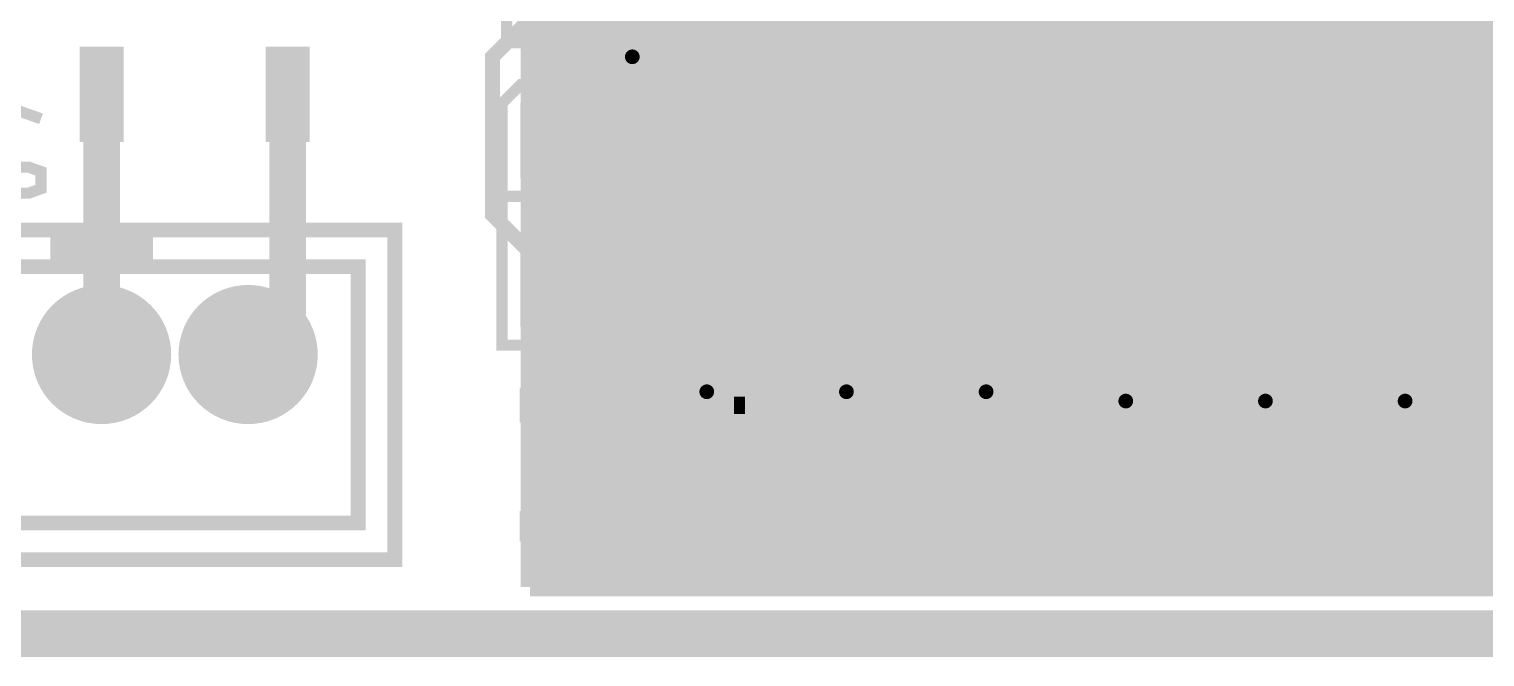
# Model space of a CAD drawing. Extents: x 0 to 95, y -50 to 50.
# Drawn here: x 19.97 to 39.82, y -0.32 to 8.25 of the extents above; entities that cross this region are included whole.
import ezdxf

# ---------------------------------------------------------------- set-up
doc = ezdxf.new("R2010")
doc.units = 0
doc.header["$MEASUREMENT"] = 0
doc.layers.get('0').update_dxf_attribs({"linetype": 'CONTINUOUS'})
for name, color, linetype in [('23-326-0_BOT', 7, 'CONTINUOUS'), ('23-326-0_DRD', 2, 'CONTINUOUS'), ('23-326-0_GND', 1, 'CONTINUOUS'), ('23-326-0_IN1', 3, 'CONTINUOUS'), ('23-326-0_SMB', 5, 'CONTINUOUS'), ('23-326-0_SMT', 10, 'CONTINUOUS'), ('23-326-0_SPT', 14, 'CONTINUOUS'), ('23-326-0_SST', 9, 'CONTINUOUS'), ('23-326-0_TOP', 12, 'CONTINUOUS'), ('THRUHOLE_TAP', 8, 'CONTINUOUS')]:
    doc.layers.add(name, color=color, linetype=linetype)

# ---------------------------------------------------------------- blocks, each defined once
blk = doc.blocks.new('ROUND_10')
at = {"const_width": 0.7493}
blk.add_lwpolyline([(-0.37465, 0, 1), (0.37465, 0, 1)], format="xyb", close=True, dxfattribs=at)
blk = doc.blocks.new('ROUND_37')
at = {"const_width": 0.35052}
blk.add_lwpolyline([(-0.17526, 0, 1), (0.17526, 0, 1)], format="xyb", close=True, dxfattribs=at)
blk = doc.blocks.new('ROUND_53')
at = {"const_width": 0.94996}
blk.add_lwpolyline([(-0.47498, 0, 1), (0.47498, 0, 1)], format="xyb", close=True, dxfattribs=at)
blk = doc.blocks.new('ROUND_58')
at = {"const_width": 0.50038}
blk.add_lwpolyline([(-0.25019, 0, 1), (0.25019, 0, 1)], format="xyb", close=True, dxfattribs=at)
blk = doc.blocks.new('ROUND_59')
at = {"const_width": 0.0635}
blk.add_lwpolyline([(-0.03175, 0, 1), (0.03175, 0, 1)], format="xyb", close=True, dxfattribs=at)
blk = doc.blocks.new('ROUND_40')
at = {"const_width": 0.35052}
blk.add_lwpolyline([(-0.17526, 0, 1), (0.17526, 0, 1)], format="xyb", close=True, dxfattribs=at)
blk = doc.blocks.new('RECTANGLE_5')
blk.add_solid([(0.63627, 0.51308), (0.63627, -0.51308), (-0.63627, 0.51308), (-0.63627, -0.51308)])
blk = doc.blocks.new('RECTANGLE_32')
blk.add_solid([(0.29972, 0.65024), (0.29972, -0.65024), (-0.29972, 0.65024), (-0.29972, -0.65024)])
blk = doc.blocks.new('ROUND_64')
at = {"const_width": 0.10033}
blk.add_lwpolyline([(-0.050164, 0, 1), (0.050164, 0, 1)], format="xyb", close=True, dxfattribs=at)
blk = doc.blocks.new('ROUND_66')
at = {"const_width": 0.40005}
blk.add_lwpolyline([(-0.200024, 0, 1), (0.200024, 0, 1)], format="xyb", close=True, dxfattribs=at)

msp = doc.modelspace()

# ---------------------------------------------------------------- linework, layer by layer
at = {"layer": '23-326-0_BOT', "const_width": 0.254}
for points in [[(29.8958, 38.7096), (29.8958, 0.635)], [(30.1244, 38.481), (30.1244, 0.635)], [(30.353, 38.25494), (30.353, 0.635)], [(30.5816, 34.35858), (30.5816, 3.72364)], [(30.8102, 34.15284), (30.8102, 3.90906)], [(31.0388, 34.0741), (31.0388, 3.97764)], [(29.6672, 22.23008), (29.6672, 3.80492)], [(34.4678, 17.4752), (34.4678, 3.67792)], [(34.6964, 17.4752), (34.6964, 3.81508)], [(34.925, 17.4752), (34.925, 3.85572)], [(35.1536, 17.4752), (35.1536, 3.81508)], [(35.3822, 17.4752), (35.3822, 3.67792)], [(35.6108, 17.4752), (35.6108, 0.635)], [(35.8394, 17.4752), (35.8394, 0.635)], [(36.068, 17.42186), (36.068, 0.635)], [(31.2674, 17.17294), (31.2674, 3.96494)], [(32.4104, 17.2212), (32.4104, 3.60172)], [(32.639, 17.2212), (32.639, 3.86588)], [(32.8676, 17.28724), (32.8676, 3.96494)], [(34.2392, 17.17802), (34.2392, 0.635)], [(36.2966, 17.19326), (36.2966, 3.59664)], [(31.496, 17.02308), (31.496, 3.86588)], [(31.7246, 16.97228), (31.7246, 3.60172)], [(31.9532, 17.00276), (31.9532, 0.635)], [(32.1818, 17.12722), (32.1818, 0.635)], [(33.0962, 17.13738), (33.0962, 3.97764)], [(36.5252, 16.96466), (36.5252, 3.78206)], [(33.3248, 16.93164), (33.3248, 3.90906)], [(33.5534, 16.8529), (33.5534, 3.72364)], [(33.782, 16.85798), (33.782, 0.635)], [(34.0106, 16.94688), (34.0106, 0.635)], [(36.7538, 16.73606), (36.7538, 3.85064)], [(36.9824, 16.52524), (36.9824, 3.83794)], [(37.211, 16.4592), (37.211, 3.73888)], [(37.4396, 16.4592), (37.4396, 3.47472)], [(37.6682, 16.4592), (37.6682, 0.635)], [(37.8968, 16.35506), (37.8968, 0.635)], [(29.4386, 16.02994), (29.4386, 3.94208)], [(38.1254, 16.12646), (38.1254, 3.47472)], [(28.9814, 15.82928), (28.9814, 3.94208)], [(29.21, 15.88008), (29.21, 3.98272)], [(38.354, 15.89786), (38.354, 3.73888)], [(38.5826, 15.66926), (38.5826, 3.83794)], [(38.8112, 15.44066), (38.8112, 3.85064)], [(26.924, 15.3162), (26.924, 0.635)], [(27.1526, 15.3162), (27.1526, 0.635)], [(27.3812, 15.3162), (27.3812, 0.635)], [(27.6098, 15.27302), (27.6098, 0.635)], [(28.7528, 15.23238), (28.7528, 3.80492)], [(39.0398, 15.21206), (39.0398, 3.78206)], [(27.8384, 15.04188), (27.8384, 0.635)], [(28.5242, 15.02664), (28.5242, 0.635)], [(39.2684, 14.98346), (39.2684, 3.59664)], [(28.067, 14.95298), (28.067, 0.635)], [(28.2956, 14.9479), (28.2956, 0.635)], [(39.497, 14.75486), (39.497, 0.635)], [(39.7256, 14.5288), (39.7256, 0.635)], [(26.797, 10.033), (26.797, 0.635)], [(51.2318, 8.1788), (26.797, 8.1788)], [(51.0032, 7.9502), (26.797, 7.9502)], [(50.7746, 7.7216), (26.797, 7.7216)], [(50.546, 7.493), (26.797, 7.493)], [(50.3174, 7.2644), (26.797, 7.2644)], [(50.0888, 7.0358), (26.797, 7.0358)], [(49.8602, 6.8072), (26.797, 6.8072)], [(49.784, 6.5786), (26.797, 6.5786)], [(49.784, 6.35), (26.797, 6.35)], [(49.784, 6.1214), (26.797, 6.1214)], [(49.784, 5.8928), (26.797, 5.8928)], [(49.784, 5.6642), (26.797, 5.6642)], [(49.784, 5.4356), (26.797, 5.4356)], [(49.784, 5.207), (26.797, 5.207)], [(49.784, 4.9784), (26.797, 4.9784)], [(49.784, 4.7498), (26.797, 4.7498)], [(49.784, 4.5212), (26.797, 4.5212)], [(49.784, 4.2926), (26.797, 4.2926)], [(49.784, 4.064), (26.797, 4.064)], [(28.78836, 3.8354), (26.797, 3.8354)], [(30.69336, 3.8354), (29.63164, 3.8354)], [(32.59836, 3.8354), (31.53664, 3.8354)], [(34.76244, 3.8354), (33.44164, 3.8354)], [(36.66744, 3.8354), (35.08502, 3.8354)], [(38.57244, 3.8354), (36.99002, 3.8354)], [(40.47744, 3.8354), (38.89502, 3.8354)], [(28.60294, 3.6068), (26.797, 3.6068)], [(30.50794, 3.6068), (29.81706, 3.6068)], [(32.41294, 3.6068), (31.72206, 3.6068)], [(34.39922, 3.6068), (33.62706, 3.6068)], [(36.30422, 3.6068), (35.45078, 3.6068)], [(38.20922, 3.6068), (37.35578, 3.6068)], [(40.11422, 3.6068), (39.26078, 3.6068)], [(28.53436, 3.3782), (26.797, 3.3782)], [(30.43936, 3.3782), (29.88564, 3.3782)], [(32.34436, 3.3782), (31.79064, 3.3782)], [(34.27476, 3.3782), (33.69564, 3.3782)], [(36.17976, 3.3782), (35.5727, 3.3782)], [(38.08476, 3.3782), (37.4777, 3.3782)], [(39.98976, 3.3782), (39.3827, 3.3782)], [(28.54706, 3.1496), (26.797, 3.1496)], [(30.45206, 3.1496), (29.87294, 3.1496)], [(32.35706, 3.1496), (31.77794, 3.1496)], [(34.24428, 3.1496), (33.68294, 3.1496)], [(36.14928, 3.1496), (35.60318, 3.1496)], [(38.05428, 3.1496), (37.50818, 3.1496)], [(39.95928, 3.1496), (39.41318, 3.1496)], [(28.64612, 2.921), (26.797, 2.921)], [(30.55112, 2.921), (29.77388, 2.921)], [(30.5816, 2.88036), (30.5816, 0.635)], [(32.45612, 2.921), (31.67888, 2.921)], [(31.7246, 2.99974), (31.7246, 0.635)], [(32.4104, 2.99974), (32.4104, 0.635)], [(33.5534, 2.88036), (33.5534, 0.635)], [(34.29508, 2.921), (33.58388, 2.921)], [(36.20008, 2.921), (35.55492, 2.921)], [(37.4396, 2.87274), (37.4396, 0.635)], [(38.10508, 2.921), (37.45992, 2.921)], [(38.1254, 2.87274), (38.1254, 0.635)], [(40.01008, 2.921), (39.36492, 2.921)], [(28.90774, 2.6924), (26.797, 2.6924)], [(28.7528, 2.79908), (28.7528, 0.635)], [(28.9814, 2.66192), (28.9814, 0.635)], [(29.4386, 2.66192), (29.4386, 0.635)], [(30.81274, 2.6924), (29.50972, 2.6924)], [(29.6672, 2.79908), (29.6672, 0.635)], [(30.8102, 2.69494), (30.8102, 0.635)], [(32.71774, 2.6924), (31.41472, 2.6924)], [(31.496, 2.73812), (31.496, 0.635)], [(32.639, 2.73812), (32.639, 0.635)], [(34.44494, 2.6924), (33.31972, 2.6924)], [(33.3248, 2.69494), (33.3248, 0.635)], [(34.4678, 2.67208), (34.4678, 0.635)], [(35.3822, 2.67208), (35.3822, 0.635)], [(36.34994, 2.6924), (35.40252, 2.6924)], [(36.2966, 2.75336), (36.2966, 0.635)], [(38.25494, 2.6924), (37.30752, 2.6924)], [(40.15994, 2.6924), (39.21252, 2.6924)], [(39.2684, 2.75336), (39.2684, 0.635)], [(49.784, 2.4638), (26.797, 2.4638)], [(29.21, 2.62128), (29.21, 0.635)], [(31.0388, 2.62636), (31.0388, 0.635)], [(31.2674, 2.63906), (31.2674, 0.635)], [(32.8676, 2.63906), (32.8676, 0.635)], [(33.0962, 2.62636), (33.0962, 0.635)], [(34.6964, 2.53492), (34.6964, 0.635)], [(34.925, 2.49428), (34.925, 0.635)], [(35.1536, 2.53492), (35.1536, 0.635)], [(36.5252, 2.56794), (36.5252, 0.635)], [(36.7538, 2.49936), (36.7538, 0.635)], [(36.9824, 2.51206), (36.9824, 0.635)], [(37.211, 2.61112), (37.211, 0.635)], [(38.354, 2.61112), (38.354, 0.635)], [(38.5826, 2.51206), (38.5826, 0.635)], [(38.8112, 2.49936), (38.8112, 0.635)], [(39.0398, 2.56794), (39.0398, 0.635)], [(49.784, 2.2352), (26.797, 2.2352)], [(49.784, 2.0066), (26.797, 2.0066)], [(49.784, 1.778), (26.797, 1.778)], [(49.784, 1.5494), (26.797, 1.5494)], [(49.784, 1.3208), (26.797, 1.3208)], [(49.784, 1.0922), (26.797, 1.0922)], [(49.784, 0.8636), (26.797, 0.8636)], [(49.784, 0.635), (26.797, 0.635)]]:
    msp.add_lwpolyline(points, dxfattribs=at)
for points in [[(29.21, 3.98272, 0.4142136), (28.52928, 3.302)], [(29.89072, 3.302, 0.4142136), (29.21, 3.98272)], [(31.115, 3.98272, 0.4142136), (30.43428, 3.302)], [(31.115, 3.98272, 0.4142136), (30.43428, 3.302)], [(31.79572, 3.302, 0.4142136), (31.115, 3.98272)], [(31.79572, 3.302, 0.4142136), (31.115, 3.98272)], [(33.02, 3.98272, 0.4142136), (32.33928, 3.302)], [(33.70072, 3.302, 0.4142136), (33.02, 3.98272)], [(34.925, 3.85572, 0.4142136), (34.24428, 3.175)], [(34.925, 3.85572, 0.4142136), (34.24428, 3.175)], [(35.60572, 3.175, 0.4142136), (34.925, 3.85572)], [(35.60572, 3.175, 0.4142136), (34.925, 3.85572)], [(36.83, 3.85572, 0.4142136), (36.14928, 3.175)], [(36.83, 3.85572, 0.4142136), (36.14928, 3.175)], [(37.51072, 3.175, 0.4142136), (36.83, 3.85572)], [(37.51072, 3.175, 0.4142136), (36.83, 3.85572)], [(38.735, 3.85572, 0.4142136), (38.05428, 3.175)], [(39.41572, 3.175, 0.4142136), (38.735, 3.85572)], [(28.52928, 3.302, 0.4142136), (29.21, 2.62128)], [(29.21, 2.62128, 0.4142136), (29.89072, 3.302)], [(30.43428, 3.302, 0.4142136), (31.115, 2.62128)], [(30.43428, 3.302, 0.4142136), (31.115, 2.62128)], [(31.115, 2.62128, 0.4142136), (31.79572, 3.302)], [(31.115, 2.62128, 0.4142136), (31.79572, 3.302)], [(32.33928, 3.302, 0.4142136), (33.02, 2.62128)], [(33.02, 2.62128, 0.4142136), (33.70072, 3.302)], [(34.24428, 3.175, 0.4142136), (34.925, 2.49428)], [(34.24428, 3.175, 0.4142136), (34.925, 2.49428)], [(34.925, 2.49428, 0.4142136), (35.60572, 3.175)], [(34.925, 2.49428, 0.4142136), (35.60572, 3.175)], [(36.14928, 3.175, 0.4142136), (36.83, 2.49428)], [(36.14928, 3.175, 0.4142136), (36.83, 2.49428)], [(36.83, 2.49428, 0.4142136), (37.51072, 3.175)], [(36.83, 2.49428, 0.4142136), (37.51072, 3.175)], [(38.05428, 3.175, 0.4142136), (38.735, 2.49428)], [(38.735, 2.49428, 0.4142136), (39.41572, 3.175)]]:
    msp.add_lwpolyline(points, format="xyb", dxfattribs=at)
at = {"layer": '23-326-0_DRD'}
for points, const_width in [([(0, 0), (59.9948, 0), (59.9948, 49.99482), (0, 49.99482), (0, 0)], 0.635), ([(27.559, 8.509), (27.559, 7.239)], 0.254), ([(28.829, 8.509), (27.559, 7.239)], 0.254), ([(28.829, 7.239), (27.559, 8.509)], 0.254), ([(28.829, 7.239), (28.829, 8.509)], 0.254), ([(27.559, 7.239), (28.829, 7.239)], 0.254), ([(20.955, 4.445), (20.955, 3.175)], 0.254), ([(22.95398, 4.445), (22.95398, 3.175)], 0.254), ([(28.575, 3.937), (28.575, 2.667)], 0.254), ([(29.845, 3.937), (28.575, 3.937)], 0.254), ([(29.845, 3.937), (28.575, 2.667)], 0.254), ([(29.845, 2.667), (28.575, 3.937)], 0.254), ([(29.845, 2.667), (29.845, 3.937)], 0.254), ([(30.48, 3.937), (30.48, 2.667)], 0.254), ([(31.75, 3.937), (30.48, 3.937)], 0.254), ([(31.75, 3.937), (30.48, 2.667)], 0.254), ([(31.75, 2.667), (30.48, 3.937)], 0.254), ([(30.48, 3.937), (30.48, 2.667)], 0.254), ([(31.75, 3.937), (30.48, 3.937)], 0.254), ([(31.75, 3.937), (30.48, 2.667)], 0.254), ([(31.75, 2.667), (30.48, 3.937)], 0.254), ([(31.75, 2.667), (31.75, 3.937)], 0.254), ([(31.75, 2.667), (31.75, 3.937)], 0.254), ([(32.385, 3.937), (32.385, 2.667)], 0.254), ([(33.655, 3.937), (32.385, 3.937)], 0.254), ([(33.655, 3.937), (32.385, 2.667)], 0.254), ([(33.655, 2.667), (32.385, 3.937)], 0.254), ([(32.385, 3.937), (32.385, 2.667)], 0.254), ([(33.655, 3.937), (32.385, 3.937)], 0.254), ([(33.655, 3.937), (32.385, 2.667)], 0.254), ([(33.655, 2.667), (32.385, 3.937)], 0.254), ([(33.655, 2.667), (33.655, 3.937)], 0.254), ([(33.655, 2.667), (33.655, 3.937)], 0.254), ([(21.59, 3.81), (20.32, 3.81)], 0.254), ([(23.58898, 3.81), (22.31898, 3.81)], 0.254), ([(34.29, 3.81), (34.29, 2.54)], 0.254), ([(35.56, 3.81), (34.29, 3.81)], 0.254), ([(35.56, 3.81), (34.29, 2.54)], 0.254), ([(35.56, 2.54), (34.29, 3.81)], 0.254), ([(34.29, 3.81), (34.29, 2.54)], 0.254), ([(35.56, 3.81), (34.29, 3.81)], 0.254), ([(35.56, 3.81), (34.29, 2.54)], 0.254), ([(35.56, 2.54), (34.29, 3.81)], 0.254), ([(35.56, 2.54), (35.56, 3.81)], 0.254), ([(35.56, 2.54), (35.56, 3.81)], 0.254), ([(36.195, 3.81), (36.195, 2.54)], 0.254), ([(37.465, 3.81), (36.195, 3.81)], 0.254), ([(37.465, 3.81), (36.195, 2.54)], 0.254), ([(37.465, 2.54), (36.195, 3.81)], 0.254), ([(36.195, 3.81), (36.195, 2.54)], 0.254), ([(37.465, 3.81), (36.195, 3.81)], 0.254), ([(37.465, 3.81), (36.195, 2.54)], 0.254), ([(37.465, 2.54), (36.195, 3.81)], 0.254), ([(37.465, 2.54), (37.465, 3.81)], 0.254), ([(37.465, 2.54), (37.465, 3.81)], 0.254), ([(38.1, 3.81), (38.1, 2.54)], 0.254), ([(39.37, 3.81), (38.1, 3.81)], 0.254), ([(39.37, 3.81), (38.1, 2.54)], 0.254), ([(39.37, 2.54), (38.1, 3.81)], 0.254), ([(38.1, 3.81), (38.1, 2.54)], 0.254), ([(39.37, 3.81), (38.1, 3.81)], 0.254), ([(39.37, 3.81), (38.1, 2.54)], 0.254), ([(39.37, 2.54), (38.1, 3.81)], 0.254), ([(39.37, 2.54), (39.37, 3.81)], 0.254), ([(39.37, 2.54), (39.37, 3.81)], 0.254), ([(28.575, 2.667), (29.845, 2.667)], 0.254), ([(30.48, 2.667), (31.75, 2.667)], 0.254), ([(30.48, 2.667), (31.75, 2.667)], 0.254), ([(32.385, 2.667), (33.655, 2.667)], 0.254), ([(32.385, 2.667), (33.655, 2.667)], 0.254), ([(34.29, 2.54), (35.56, 2.54)], 0.254), ([(34.29, 2.54), (35.56, 2.54)], 0.254), ([(36.195, 2.54), (37.465, 2.54)], 0.254), ([(36.195, 2.54), (37.465, 2.54)], 0.254), ([(38.1, 2.54), (39.37, 2.54)], 0.254), ([(38.1, 2.54), (39.37, 2.54)], 0.254)]:
    msp.add_lwpolyline(points, dxfattribs=dict(at, const_width=const_width))
at = {"layer": '23-326-0_GND', "const_width": 0.635}
msp.add_lwpolyline([(0, 0), (59.9948, 0), (59.9948, 49.99482), (0, 49.99482), (0, 0)], dxfattribs=at)
at = {"layer": '23-326-0_IN1', "const_width": 0.254}
for points in [[(29.9212, 49.149), (29.9212, 2.54)], [(30.1498, 49.149), (30.1498, 2.54)], [(30.3784, 49.149), (30.3784, 2.54)], [(26.9494, 37.846), (26.9494, 2.54)], [(27.178, 37.64534), (27.178, 2.54)], [(27.4066, 37.5158), (27.4066, 2.54)], [(29.6926, 36.34994), (29.6926, 2.54)], [(32.4358, 35.433), (32.4358, 2.54)], [(32.6644, 35.433), (32.6644, 2.54)], [(32.893, 35.433), (32.893, 2.54)], [(35.6362, 35.433), (35.6362, 2.54)], [(35.8648, 35.433), (35.8648, 2.54)], [(36.0934, 35.433), (36.0934, 2.54)], [(36.322, 35.433), (36.322, 2.54)], [(36.5506, 35.433), (36.5506, 2.54)], [(36.7792, 35.433), (36.7792, 2.54)], [(38.8366, 35.433), (38.8366, 2.54)], [(39.0652, 35.433), (39.0652, 2.54)], [(39.2938, 35.433), (39.2938, 2.54)], [(39.5224, 35.433), (39.5224, 2.54)], [(39.751, 35.433), (39.751, 2.54)], [(30.607, 34.32556), (30.607, 2.54)], [(34.4932, 31.73222), (34.4932, 2.54)], [(35.4076, 31.77794), (35.4076, 2.54)], [(34.7218, 31.60776), (34.7218, 2.54)], [(34.9504, 31.57728), (34.9504, 2.54)], [(35.179, 31.62808), (35.179, 2.54)], [(30.8356, 29.30144), (30.8356, 2.54)], [(31.0642, 28.93822), (31.0642, 2.54)], [(38.608, 28.75788), (38.608, 2.54)], [(38.1508, 28.53182), (38.1508, 2.54)], [(38.3794, 28.59024), (38.3794, 2.54)], [(31.2928, 17.15008), (31.2928, 2.54)], [(32.2072, 17.15008), (32.2072, 2.54)], [(34.2646, 17.22374), (34.2646, 2.54)], [(37.0078, 17.15008), (37.0078, 2.54)], [(37.9222, 17.15008), (37.9222, 2.54)], [(31.5214, 17.01292), (31.5214, 2.54)], [(31.75, 16.97228), (31.75, 2.54)], [(31.9786, 17.01292), (31.9786, 2.54)], [(33.1216, 17.10436), (33.1216, 2.54)], [(34.036, 16.96212), (34.036, 2.54)], [(37.2364, 17.01292), (37.2364, 2.54)], [(37.465, 16.97228), (37.465, 2.54)], [(37.6936, 17.01292), (37.6936, 2.54)], [(33.3502, 16.91894), (33.3502, 2.54)], [(33.5788, 16.85036), (33.5788, 2.54)], [(33.8074, 16.86306), (33.8074, 2.54)], [(29.464, 16.05788), (29.464, 2.54)], [(29.0068, 15.83182), (29.0068, 2.54)], [(29.2354, 15.89024), (29.2354, 2.54)], [(27.6352, 15.23238), (27.6352, 8.26008)], [(28.7782, 15.27302), (28.7782, 8.22198)], [(44.704, 12.7), (44.704, 2.54), (26.797, 2.54)], [(26.797, 8.763), (26.797, 2.54)], [(27.63012, 8.255), (26.797, 8.255)], [(44.704, 8.255), (28.75788, 8.255)], [(27.53106, 8.0264), (26.797, 8.0264)], [(44.704, 8.0264), (28.85694, 8.0264)], [(27.51836, 7.7978), (26.797, 7.7978)], [(44.704, 7.7978), (28.86964, 7.7978)], [(27.58694, 7.5692), (26.797, 7.5692)], [(27.6352, 7.48538), (27.6352, 2.54)], [(28.7782, 7.52602), (28.7782, 2.54)], [(44.704, 7.5692), (28.80106, 7.5692)], [(27.77236, 7.3406), (26.797, 7.3406)], [(27.8638, 7.27964), (27.8638, 2.54)], [(28.5496, 7.29488), (28.5496, 2.54)], [(44.704, 7.3406), (28.61564, 7.3406)], [(44.704, 7.112), (26.797, 7.112)], [(28.0924, 7.2009), (28.0924, 2.54)], [(28.321, 7.20598), (28.321, 2.54)], [(44.704, 6.8834), (26.797, 6.8834)], [(44.704, 6.6548), (26.797, 6.6548)], [(44.704, 6.4262), (26.797, 6.4262)], [(44.704, 6.1976), (26.797, 6.1976)], [(44.704, 5.969), (26.797, 5.969)], [(44.704, 5.7404), (26.797, 5.7404)], [(44.704, 5.5118), (26.797, 5.5118)], [(44.704, 5.2832), (26.797, 5.2832)], [(44.704, 5.0546), (26.797, 5.0546)], [(44.704, 4.826), (26.797, 4.826)], [(44.704, 4.5974), (26.797, 4.5974)], [(44.704, 4.3688), (26.797, 4.3688)], [(44.704, 4.1402), (26.797, 4.1402)], [(44.704, 3.9116), (26.797, 3.9116)], [(44.704, 3.683), (26.797, 3.683)], [(44.704, 3.4544), (26.797, 3.4544)], [(44.704, 3.2258), (26.797, 3.2258)], [(44.704, 2.9972), (26.797, 2.9972)], [(44.704, 2.7686), (26.797, 2.7686)]]:
    msp.add_lwpolyline(points, dxfattribs=at)
for points in [[(28.194, 8.55472, 0.4142136), (27.51328, 7.874)], [(28.87472, 7.874, 0.4142136), (28.194, 8.55472)], [(27.51328, 7.874, 0.4142136), (28.194, 7.19328)], [(28.194, 7.19328, 0.4142136), (28.87472, 7.874)]]:
    msp.add_lwpolyline(points, format="xyb", dxfattribs=at)
at = {"layer": '23-326-0_SST'}
for points, const_width in [([(26.4795, 10.9855), (26.4795, 8.0645), (28.1178, 8.0645), (28.1178, 10.9855), (26.4795, 10.9855)], 0.1524), ([(28.3845, 10.9855), (28.3845, 8.0645), (30.0228, 8.0645), (30.0228, 10.9855), (28.3845, 10.9855)], 0.1524), ([(30.2895, 10.9855), (30.2895, 8.0645), (31.9278, 8.0645), (31.9278, 10.9855), (30.2895, 10.9855)], 0.1524), ([(32.1945, 10.9855), (32.1945, 8.0645), (33.8328, 8.0645), (33.8328, 10.9855), (32.1945, 10.9855)], 0.1524), ([(34.0995, 10.9855), (34.0995, 8.0645), (35.7378, 8.0645), (35.7378, 10.9855), (34.0995, 10.9855)], 0.1524), ([(36.0045, 10.9855), (36.0045, 8.0645), (37.6428, 8.0645), (37.6428, 10.9855), (36.0045, 10.9855)], 0.1524), ([(37.9095, 10.9855), (37.9095, 8.0645), (39.5478, 8.0645), (39.5478, 10.9855), (37.9095, 10.9855)], 0.1524), ([(39.8145, 10.9855), (39.8145, 8.0645), (41.4528, 8.0645), (41.4528, 10.9855), (39.8145, 10.9855)], 0.1524), ([(26.67, 7.493), (27.94, 7.493), (28.194, 7.239), (28.194, 3.937), (26.416, 3.937), (26.416, 7.239), (26.67, 7.493)], 0.1524), ([(28.575, 7.493), (29.845, 7.493), (30.099, 7.239), (30.099, 3.937), (28.321, 3.937), (28.321, 7.239), (28.575, 7.493)], 0.1524), ([(30.48, 7.493), (31.75, 7.493), (32.004, 7.239), (32.004, 3.937), (30.226, 3.937), (30.226, 7.239), (30.48, 7.493)], 0.1524), ([(32.385, 7.493), (33.655, 7.493), (33.909, 7.239), (33.909, 3.937), (32.131, 3.937), (32.131, 7.239), (32.385, 7.493)], 0.1524), ([(34.29, 7.493), (35.56, 7.493), (35.814, 7.239), (35.814, 3.937), (34.036, 3.937), (34.036, 7.239), (34.29, 7.493)], 0.1524), ([(36.195, 7.493), (37.465, 7.493), (37.719, 7.239), (37.719, 3.937), (35.941, 3.937), (35.941, 7.239), (36.195, 7.493)], 0.1524), ([(38.1, 7.493), (39.37, 7.493), (39.624, 7.239), (39.624, 3.937), (37.846, 3.937), (37.846, 7.239), (38.1, 7.493)], 0.1524), ([(40.005, 7.493), (41.275, 7.493), (41.529, 7.239), (41.529, 3.937), (39.751, 3.937), (39.751, 7.239), (40.005, 7.493)], 0.1524), ([(19.6215, 7.20598), (19.6215, 6.85038), (19.45132, 6.79196), (19.28368, 6.79196), (19.1135, 6.85038), (19.1135, 7.20598), (19.28368, 7.26694), (19.45132, 7.26694), (20.1295, 7.02818)], 0.1524), ([(19.79168, 6.01218), (19.95932, 6.01218), (20.1295, 6.07314), (20.1295, 6.30936), (19.95932, 6.36778), (19.1135, 6.36778)], 0.1524), ([(26.416, 5.969), (28.194, 5.969)], 0.1524), ([(28.321, 5.969), (30.099, 5.969)], 0.1524), ([(30.226, 5.969), (32.004, 5.969)], 0.1524), ([(32.131, 5.969), (33.909, 5.969)], 0.1524), ([(34.036, 5.969), (35.814, 5.969)], 0.1524), ([(35.941, 5.969), (37.719, 5.969)], 0.1524), ([(37.846, 5.969), (39.624, 5.969)], 0.1524), ([(39.751, 5.969), (41.529, 5.969)], 0.1524), ([(24.75484, 5.50926), (18.95602, 5.50926), (18.95602, 1.01092), (24.9555, 1.01092), (24.9555, 5.50926), (24.75484, 5.50926)], 0.20066), ([(21.55444, 5.50926), (20.35556, 5.50926)], 0.20066), ([(21.55444, 5.50926), (21.55444, 5.00888), (20.35556, 5.00888)], 0.20066), ([(20.35556, 5.50926), (20.35556, 5.00888)], 0.20066), ([(20.5232, 5.50926), (20.5232, 5.00888)], 0.20066), ([(20.70354, 5.50926), (20.70354, 5.00888)], 0.20066), ([(20.88134, 5.50926), (20.88134, 5.00888)], 0.20066), ([(21.06168, 5.50926), (21.06168, 5.00888)], 0.20066), ([(21.24202, 5.50926), (21.24202, 5.00888)], 0.20066), ([(21.42236, 5.50926), (21.42236, 5.00888)], 0.20066), ([(21.55444, 5.35686), (20.35556, 5.35686)], 0.20066), ([(21.55444, 5.17906), (20.35556, 5.17906)], 0.20066), ([(24.45512, 5.00888), (24.45512, 1.50876), (19.45386, 1.50876), (19.45386, 5.00888), (24.45512, 5.00888)], 0.20066), ([(27.24404, 3.29438), (27.24404, 2.93878), (27.07386, 2.87782), (26.90368, 2.87782), (26.73604, 2.93878), (26.73604, 3.29438), (26.90368, 3.3528), (27.07386, 3.3528), (27.75204, 3.11658)], 0.1524), ([(31.51886, 2.87782), (31.68904, 2.9972), (31.68904, 3.23342), (31.51886, 3.3528), (31.34868, 3.3528), (31.01086, 3.11658), (30.67304, 3.3528), (30.67304, 2.87782)], 0.1524), ([(33.29686, 2.87782), (33.46704, 2.93878), (33.46704, 3.29438), (33.29686, 3.3528), (32.95904, 3.3528), (32.78886, 3.23342), (32.78886, 2.87782), (32.45104, 2.87782), (32.45104, 3.3528)], 0.1524), ([(35.37204, 2.9972), (34.35604, 3.3528), (34.35604, 2.87782)], 0.1524), ([(38.96868, 3.3528), (38.96868, 2.87782), (38.29304, 3.11658), (38.29304, 3.23342), (39.30904, 3.23342)], 0.1524), ([(29.65704, 3.11658), (28.64104, 3.11658), (28.80868, 2.9972)], 0.1524), ([(29.65704, 3.23342), (29.65704, 2.9972)], 0.1524), ([(37.27704, 3.2258), (37.27704, 2.75082), (36.59886, 3.2258), (36.42868, 3.2258), (36.26104, 3.16738), (36.26104, 2.81178), (36.42868, 2.75082)], 0.1524), ([(27.75204, 2.5146), (27.75204, 2.10058), (26.73604, 2.10058)], 0.1524), ([(29.65704, 2.5146), (29.65704, 2.10058), (28.64104, 2.10058)], 0.1524), ([(31.68904, 2.5146), (31.68904, 2.10058), (30.67304, 2.10058)], 0.1524), ([(33.46704, 2.5146), (33.46704, 2.10058), (32.45104, 2.10058)], 0.1524), ([(35.37204, 2.5146), (35.37204, 2.10058), (34.35604, 2.10058)], 0.1524), ([(39.30904, 2.5146), (39.30904, 2.10058), (38.29304, 2.10058)], 0.1524), ([(37.27704, 2.3876), (37.27704, 1.97358), (36.26104, 1.97358)], 0.1524), ([(27.75204, 1.26238), (27.75204, 1.61798), (27.41168, 1.73482), (27.07386, 1.73482), (26.73604, 1.61798), (26.73604, 1.26238)], 0.1524), ([(29.65704, 1.26238), (29.65704, 1.61798), (29.31668, 1.73482), (28.97886, 1.73482), (28.64104, 1.61798), (28.64104, 1.26238)], 0.1524), ([(31.68904, 1.26238), (31.68904, 1.61798), (31.34868, 1.73482), (31.01086, 1.73482), (30.67304, 1.61798), (30.67304, 1.26238)], 0.1524), ([(33.46704, 1.26238), (33.46704, 1.61798), (33.12668, 1.73482), (32.78886, 1.73482), (32.45104, 1.61798), (32.45104, 1.26238)], 0.1524), ([(35.37204, 1.26238), (35.37204, 1.61798), (35.03168, 1.73482), (34.69386, 1.73482), (34.35604, 1.61798), (34.35604, 1.26238)], 0.1524), ([(39.30904, 1.26238), (39.30904, 1.61798), (38.96868, 1.73482), (38.63086, 1.73482), (38.29304, 1.61798), (38.29304, 1.26238)], 0.1524), ([(37.27704, 1.13538), (37.27704, 1.49098), (36.93668, 1.60782), (36.59886, 1.60782), (36.26104, 1.49098), (36.26104, 1.13538)], 0.1524), ([(27.75204, 1.3208), (26.73604, 1.3208)], 0.1524), ([(29.65704, 1.3208), (28.64104, 1.3208)], 0.1524), ([(31.68904, 1.3208), (30.67304, 1.3208)], 0.1524), ([(33.46704, 1.3208), (32.45104, 1.3208)], 0.1524), ([(35.37204, 1.3208), (34.35604, 1.3208)], 0.1524), ([(39.30904, 1.3208), (38.29304, 1.3208)], 0.1524), ([(37.27704, 1.1938), (36.26104, 1.1938)], 0.1524)]:
    msp.add_lwpolyline(points, dxfattribs=dict(at, const_width=const_width))
at = {"layer": '23-326-0_TOP'}
for points, const_width in [([(27.305, 4.699), (26.289, 5.715), (26.289, 7.874), (27.2288, 8.8138), (27.305, 8.8138)], 0.2032), ([(29.21, 8.8138), (29.21, 6.731)], 0.2032), ([(31.115, 8.8138), (31.115, 6.731)], 0.2032), ([(33.02, 8.8138), (33.02, 6.731)], 0.2032), ([(34.925, 8.8138), (34.925, 6.731)], 0.2032), ([(36.83, 8.8138), (36.83, 6.731)], 0.2032), ([(38.735, 8.8138), (38.735, 6.731)], 0.2032), ([(28.448, 8.0772), (28.448, 7.57428)], 0.254), ([(28.7782, 8.0772), (28.448, 8.0772)], 0.254), ([(28.5242, 8.0772), (28.5242, 7.57428)], 0.254), ([(28.7528, 8.0772), (28.7528, 7.57428)], 0.254), ([(28.7782, 8.0772), (28.7782, 7.57428)], 0.254), ([(27.305, 6.731), (27.305, 7.366), (27.813, 7.874), (28.194, 7.874)], 0.2032), ([(28.7782, 7.9502), (28.448, 7.9502)], 0.254), ([(28.7782, 7.7216), (28.448, 7.7216)], 0.254), ([(20.955, 7.36092), (20.955, 3.81)], 0.50038), ([(23.495, 7.36092), (23.495, 4.35102)], 0.50038), ([(28.7782, 7.57428), (28.448, 7.57428)], 0.254), ([(49.784, 5.8928), (28.448, 5.8928)], 0.254), ([(30.14726, 5.88772), (28.448, 5.88772)], 0.254), ([(28.448, 5.88772), (28.448, 5.54228)], 0.254), ([(28.5242, 5.88772), (28.5242, 5.54228)], 0.254), ([(28.7528, 5.88772), (28.7528, 5.54228)], 0.254), ([(28.9814, 5.88772), (28.9814, 5.54228)], 0.254), ([(29.21, 5.88772), (29.21, 5.54228)], 0.254), ([(29.4386, 5.88772), (29.4386, 5.54228)], 0.254), ([(29.6672, 5.88772), (29.6672, 5.54228)], 0.254), ([(29.8958, 5.88772), (29.8958, 5.54228)], 0.254), ([(30.1244, 5.88772), (30.1244, 5.54228)], 0.254), ([(30.17774, 5.88772), (30.14726, 5.88772)], 0.254), ([(32.05226, 5.88772), (30.17774, 5.88772)], 0.254), ([(30.353, 5.88772), (30.353, 5.54228)], 0.254), ([(30.5816, 5.88772), (30.5816, 5.54228)], 0.254), ([(30.8102, 5.88772), (30.8102, 5.54228)], 0.254), ([(31.0388, 5.88772), (31.0388, 5.54228)], 0.254), ([(31.2674, 5.88772), (31.2674, 5.54228)], 0.254), ([(31.496, 5.88772), (31.496, 5.54228)], 0.254), ([(31.7246, 5.88772), (31.7246, 5.54228)], 0.254), ([(31.9532, 5.88772), (31.9532, 5.54228)], 0.254), ([(32.08274, 5.88772), (32.05226, 5.88772)], 0.254), ([(33.95726, 5.88772), (32.08274, 5.88772)], 0.254), ([(32.1818, 5.88772), (32.1818, 5.54228)], 0.254), ([(32.4104, 5.88772), (32.4104, 5.54228)], 0.254), ([(32.639, 5.88772), (32.639, 5.54228)], 0.254), ([(32.8676, 5.88772), (32.8676, 5.54228)], 0.254), ([(33.0962, 5.88772), (33.0962, 5.54228)], 0.254), ([(33.3248, 5.88772), (33.3248, 5.54228)], 0.254), ([(33.5534, 5.88772), (33.5534, 5.54228)], 0.254), ([(33.782, 5.88772), (33.782, 5.54228)], 0.254), ([(33.98774, 5.88772), (33.95726, 5.88772)], 0.254), ([(35.86226, 5.88772), (33.98774, 5.88772)], 0.254), ([(34.0106, 5.88772), (34.0106, 5.54228)], 0.254), ([(34.2392, 5.88772), (34.2392, 5.54228)], 0.254), ([(34.4678, 5.88772), (34.4678, 5.54228)], 0.254), ([(34.6964, 5.88772), (34.6964, 5.54228)], 0.254), ([(34.925, 5.88772), (34.925, 5.54228)], 0.254), ([(35.1536, 5.88772), (35.1536, 5.54228)], 0.254), ([(35.3822, 5.88772), (35.3822, 5.54228)], 0.254), ([(35.6108, 5.88772), (35.6108, 5.54228)], 0.254), ([(35.8394, 5.88772), (35.8394, 5.54228)], 0.254), ([(35.89274, 5.88772), (35.86226, 5.88772)], 0.254), ([(37.76726, 5.88772), (35.89274, 5.88772)], 0.254), ([(36.068, 5.88772), (36.068, 5.54228)], 0.254), ([(36.2966, 5.88772), (36.2966, 5.54228)], 0.254), ([(36.5252, 5.88772), (36.5252, 5.54228)], 0.254), ([(36.7538, 5.88772), (36.7538, 5.54228)], 0.254), ([(36.9824, 5.88772), (36.9824, 5.54228)], 0.254), ([(37.211, 5.88772), (37.211, 5.54228)], 0.254), ([(37.4396, 5.88772), (37.4396, 5.54228)], 0.254), ([(37.6682, 5.88772), (37.6682, 5.54228)], 0.254), ([(37.79774, 5.88772), (37.76726, 5.88772)], 0.254), ([(39.67226, 5.88772), (37.79774, 5.88772)], 0.254), ([(37.8968, 5.88772), (37.8968, 5.54228)], 0.254), ([(38.1254, 5.88772), (38.1254, 5.54228)], 0.254), ([(38.354, 5.88772), (38.354, 5.54228)], 0.254), ([(38.5826, 5.88772), (38.5826, 5.54228)], 0.254), ([(38.8112, 5.88772), (38.8112, 5.54228)], 0.254), ([(39.0398, 5.88772), (39.0398, 5.54228)], 0.254), ([(39.2684, 5.88772), (39.2684, 5.54228)], 0.254), ([(39.497, 5.88772), (39.497, 5.54228)], 0.254), ([(39.70274, 5.88772), (39.67226, 5.88772)], 0.254), ([(41.57726, 5.88772), (39.70274, 5.88772)], 0.254), ([(39.7256, 5.88772), (39.7256, 5.54228)], 0.254), ([(49.784, 5.6642), (28.448, 5.6642)], 0.254), ([(30.14726, 5.54228), (28.448, 5.54228)], 0.254), ([(30.17774, 5.54228), (30.14726, 5.54228)], 0.254), ([(32.05226, 5.54228), (30.17774, 5.54228)], 0.254), ([(32.08274, 5.54228), (32.05226, 5.54228)], 0.254), ([(33.95726, 5.54228), (32.08274, 5.54228)], 0.254), ([(33.98774, 5.54228), (33.95726, 5.54228)], 0.254), ([(35.86226, 5.54228), (33.98774, 5.54228)], 0.254), ([(35.89274, 5.54228), (35.86226, 5.54228)], 0.254), ([(37.76726, 5.54228), (35.89274, 5.54228)], 0.254), ([(37.79774, 5.54228), (37.76726, 5.54228)], 0.254), ([(39.67226, 5.54228), (37.79774, 5.54228)], 0.254), ([(39.70274, 5.54228), (39.67226, 5.54228)], 0.254), ([(41.60774, 5.54228), (41.57726, 5.54228), (39.70274, 5.54228)], 0.254), ([(29.21, 4.699), (29.21, 3.302)], 0.2032), ([(31.115, 4.699), (31.115, 3.302)], 0.2032), ([(31.115, 3.302), (31.115, 4.699)], 0.2032), ([(33.02, 3.302), (33.02, 4.699)], 0.2032), ([(33.02, 3.302), (33.02, 4.699)], 0.2032), ([(34.925, 3.175), (34.925, 4.699)], 0.2032), ([(34.925, 4.699), (34.925, 3.175)], 0.2032), ([(36.83, 4.699), (36.83, 3.175)], 0.2032), ([(36.83, 3.175), (36.83, 4.699)], 0.2032), ([(38.735, 4.699), (38.735, 3.175)], 0.2032), ([(38.735, 4.699), (38.735, 3.175)], 0.2032), ([(23.495, 4.35102), (22.95398, 3.81)], 0.2032), ([(28.7782, 3.85572), (28.448, 3.85572)], 0.254), ([(28.448, 3.85572), (28.448, 0.635)], 0.254), ([(28.5242, 3.85572), (28.5242, 0.635)], 0.254), ([(28.7528, 3.85572), (28.7528, 3.80492)], 0.254), ([(28.7782, 3.85572), (28.7782, 3.82778)], 0.254), ([(29.6418, 3.85572), (29.6418, 3.82778)], 0.254), ([(30.14726, 3.85572), (29.6418, 3.85572)], 0.254), ([(29.6672, 3.85572), (29.6672, 3.80492)], 0.254), ([(29.8958, 3.85572), (29.8958, 0.635)], 0.254), ([(30.1244, 3.85572), (30.1244, 0.635)], 0.254), ([(30.17774, 3.85572), (30.14726, 3.85572)], 0.254), ([(30.6832, 3.85572), (30.17774, 3.85572)], 0.254), ([(30.353, 3.85572), (30.353, 0.635)], 0.254), ([(30.5816, 3.85572), (30.5816, 3.72364)], 0.254), ([(30.6832, 3.85572), (30.6832, 3.82778)], 0.254), ([(30.6832, 3.85572), (30.6832, 3.82778)], 0.254), ([(31.5468, 3.85572), (31.5468, 3.82778)], 0.254), ([(32.05226, 3.85572), (31.5468, 3.85572)], 0.254), ([(31.5468, 3.85572), (31.5468, 3.82778)], 0.254), ([(31.7246, 3.85572), (31.7246, 3.60172)], 0.254), ([(31.9532, 3.85572), (31.9532, 0.635)], 0.254), ([(32.08274, 3.85572), (32.05226, 3.85572)], 0.254), ([(32.5882, 3.85572), (32.08274, 3.85572)], 0.254), ([(32.1818, 3.85572), (32.1818, 0.635)], 0.254), ([(32.4104, 3.85572), (32.4104, 3.60172)], 0.254), ([(32.5882, 3.85572), (32.5882, 3.82778)], 0.254), ([(32.5882, 3.85572), (32.5882, 3.82778)], 0.254), ([(33.4518, 3.85572), (33.4518, 3.82778)], 0.254), ([(33.4518, 3.85572), (33.4518, 3.82778)], 0.254), ([(33.95726, 3.85572), (33.4518, 3.85572)], 0.254), ([(33.5534, 3.85572), (33.5534, 3.72364)], 0.254), ([(33.782, 3.85572), (33.782, 0.635)], 0.254), ([(33.98774, 3.85572), (33.95726, 3.85572)], 0.254), ([(34.4932, 3.85572), (33.98774, 3.85572)], 0.254), ([(34.0106, 3.85572), (34.0106, 0.635)], 0.254), ([(34.2392, 3.85572), (34.2392, 0.635)], 0.254), ([(34.4678, 3.85572), (34.4678, 3.67792)], 0.254), ([(34.4932, 3.85572), (34.4932, 3.70078)], 0.254), ([(34.4932, 3.85572), (34.4932, 3.70078)], 0.254), ([(35.3568, 3.85572), (35.3568, 3.70078)], 0.254), ([(35.3568, 3.85572), (35.3568, 3.70078)], 0.254), ([(35.86226, 3.85572), (35.3568, 3.85572)], 0.254), ([(35.3822, 3.85572), (35.3822, 3.67792)], 0.254), ([(35.6108, 3.85572), (35.6108, 0.635)], 0.254), ([(35.8394, 3.85572), (35.8394, 0.635)], 0.254), ([(35.89274, 3.85572), (35.86226, 3.85572)], 0.254), ([(36.3982, 3.85572), (35.89274, 3.85572)], 0.254), ([(36.068, 3.85572), (36.068, 0.635)], 0.254), ([(36.2966, 3.85572), (36.2966, 3.59664)], 0.254), ([(36.3982, 3.85572), (36.3982, 3.70078)], 0.254), ([(36.3982, 3.85572), (36.3982, 3.70078)], 0.254), ([(37.76726, 3.85572), (37.2618, 3.85572)], 0.254), ([(37.2618, 3.85572), (37.2618, 3.70078)], 0.254), ([(37.2618, 3.85572), (37.2618, 3.70078)], 0.254), ([(37.4396, 3.85572), (37.4396, 3.47472)], 0.254), ([(37.6682, 3.85572), (37.6682, 0.635)], 0.254), ([(37.79774, 3.85572), (37.76726, 3.85572)], 0.254), ([(38.3032, 3.85572), (37.79774, 3.85572)], 0.254), ([(37.8968, 3.85572), (37.8968, 0.635)], 0.254), ([(38.1254, 3.85572), (38.1254, 3.47472)], 0.254), ([(38.3032, 3.85572), (38.3032, 3.70078)], 0.254), ([(38.3032, 3.85572), (38.3032, 3.70078)], 0.254), ([(39.67226, 3.85572), (39.1668, 3.85572)], 0.254), ([(39.1668, 3.85572), (39.1668, 3.70078)], 0.254), ([(39.1668, 3.85572), (39.1668, 3.70078)], 0.254), ([(39.2684, 3.85572), (39.2684, 3.59664)], 0.254), ([(39.497, 3.85572), (39.497, 0.635)], 0.254), ([(39.70274, 3.85572), (39.67226, 3.85572)], 0.254), ([(40.2082, 3.85572), (39.70274, 3.85572)], 0.254), ([(39.7256, 3.85572), (39.7256, 0.635)], 0.254), ([(28.7782, 3.8354), (28.448, 3.8354)], 0.254), ([(30.6832, 3.8354), (29.6418, 3.8354)], 0.254), ([(32.5882, 3.8354), (31.5468, 3.8354)], 0.254), ([(34.4932, 3.8354), (33.4518, 3.8354)], 0.254), ([(36.3982, 3.8354), (35.3568, 3.8354)], 0.254), ([(38.3032, 3.8354), (37.2618, 3.8354)], 0.254), ([(40.2082, 3.8354), (39.1668, 3.8354)], 0.254), ([(28.60294, 3.6068), (28.448, 3.6068)], 0.254), ([(30.50794, 3.6068), (29.81706, 3.6068)], 0.254), ([(32.41294, 3.6068), (31.72206, 3.6068)], 0.254), ([(34.39922, 3.6068), (33.62706, 3.6068)], 0.254), ([(36.30422, 3.6068), (35.45078, 3.6068)], 0.254), ([(38.20922, 3.6068), (37.35578, 3.6068)], 0.254), ([(40.11422, 3.6068), (39.26078, 3.6068)], 0.254), ([(28.53436, 3.3782), (28.448, 3.3782)], 0.254), ([(30.43936, 3.3782), (29.88564, 3.3782)], 0.254), ([(32.34436, 3.3782), (31.79064, 3.3782)], 0.254), ([(34.27476, 3.3782), (33.69564, 3.3782)], 0.254), ([(36.17976, 3.3782), (35.5727, 3.3782)], 0.254), ([(38.08476, 3.3782), (37.4777, 3.3782)], 0.254), ([(39.98976, 3.3782), (39.3827, 3.3782)], 0.254), ([(28.54706, 3.1496), (28.448, 3.1496)], 0.254), ([(30.45206, 3.1496), (29.87294, 3.1496)], 0.254), ([(32.35706, 3.1496), (31.77794, 3.1496)], 0.254), ([(34.24428, 3.1496), (33.68294, 3.1496)], 0.254), ([(36.14928, 3.1496), (35.60318, 3.1496)], 0.254), ([(38.05428, 3.1496), (37.50818, 3.1496)], 0.254), ([(39.95928, 3.1496), (39.41318, 3.1496)], 0.254), ([(28.64612, 2.921), (28.448, 2.921)], 0.254), ([(30.55112, 2.921), (29.77388, 2.921)], 0.254), ([(30.5816, 2.88036), (30.5816, 0.635)], 0.254), ([(32.45612, 2.921), (31.67888, 2.921)], 0.254), ([(31.7246, 2.99974), (31.7246, 0.635)], 0.254), ([(32.4104, 2.99974), (32.4104, 0.635)], 0.254), ([(33.5534, 2.88036), (33.5534, 0.635)], 0.254), ([(34.29508, 2.921), (33.58388, 2.921)], 0.254), ([(36.20008, 2.921), (35.55492, 2.921)], 0.254), ([(37.4396, 2.87274), (37.4396, 0.635)], 0.254), ([(38.10508, 2.921), (37.45992, 2.921)], 0.254), ([(38.1254, 2.87274), (38.1254, 0.635)], 0.254), ([(40.01008, 2.921), (39.36492, 2.921)], 0.254), ([(28.90774, 2.6924), (28.448, 2.6924)], 0.254), ([(28.7528, 2.79908), (28.7528, 0.635)], 0.254), ([(28.9814, 2.66192), (28.9814, 0.635)], 0.254), ([(29.4386, 2.66192), (29.4386, 0.635)], 0.254), ([(30.81274, 2.6924), (29.50972, 2.6924)], 0.254), ([(29.6672, 2.79908), (29.6672, 0.635)], 0.254), ([(30.8102, 2.69494), (30.8102, 0.635)], 0.254), ([(32.71774, 2.6924), (31.41472, 2.6924)], 0.254), ([(31.496, 2.73812), (31.496, 0.635)], 0.254), ([(32.639, 2.73812), (32.639, 0.635)], 0.254), ([(34.44494, 2.6924), (33.31972, 2.6924)], 0.254), ([(33.3248, 2.69494), (33.3248, 0.635)], 0.254), ([(34.4678, 2.67208), (34.4678, 0.635)], 0.254), ([(35.3822, 2.67208), (35.3822, 0.635)], 0.254), ([(36.34994, 2.6924), (35.40252, 2.6924)], 0.254), ([(36.2966, 2.75336), (36.2966, 0.635)], 0.254), ([(38.25494, 2.6924), (37.30752, 2.6924)], 0.254), ([(40.15994, 2.6924), (39.21252, 2.6924)], 0.254), ([(39.2684, 2.75336), (39.2684, 0.635)], 0.254), ([(48.7045, 2.4638), (28.448, 2.4638)], 0.254), ([(29.21, 2.62128), (29.21, 0.635)], 0.254), ([(31.0388, 2.62636), (31.0388, 0.635)], 0.254), ([(31.2674, 2.63906), (31.2674, 0.635)], 0.254), ([(32.8676, 2.63906), (32.8676, 0.635)], 0.254), ([(33.0962, 2.62636), (33.0962, 0.635)], 0.254), ([(34.6964, 2.53492), (34.6964, 0.635)], 0.254), ([(34.925, 2.49428), (34.925, 0.635)], 0.254), ([(35.1536, 2.53492), (35.1536, 0.635)], 0.254), ([(36.5252, 2.56794), (36.5252, 0.635)], 0.254), ([(36.7538, 2.49936), (36.7538, 0.635)], 0.254), ([(36.9824, 2.51206), (36.9824, 0.635)], 0.254), ([(37.211, 2.61112), (37.211, 0.635)], 0.254), ([(38.354, 2.61112), (38.354, 0.635)], 0.254), ([(38.5826, 2.51206), (38.5826, 0.635)], 0.254), ([(38.8112, 2.49936), (38.8112, 0.635)], 0.254), ([(39.0398, 2.56794), (39.0398, 0.635)], 0.254), ([(48.75784, 2.2352), (28.448, 2.2352)], 0.254), ([(48.895, 2.0066), (28.448, 2.0066)], 0.254), ([(49.20234, 1.778), (28.448, 1.778)], 0.254), ([(49.784, 1.5494), (28.448, 1.5494)], 0.254), ([(49.784, 1.3208), (28.448, 1.3208)], 0.254), ([(49.784, 1.0922), (28.448, 1.0922)], 0.254), ([(49.784, 0.8636), (28.448, 0.8636)], 0.254), ([(49.784, 0.635), (28.448, 0.635)], 0.254)]:
    msp.add_lwpolyline(points, dxfattribs=dict(at, const_width=const_width))
at = {"layer": '23-326-0_TOP', "const_width": 0.254}
for points in [[(28.7782, 3.82778, 0.2244669), (28.52964, 3.302)], [(29.89072, 3.302, 0.2244673), (29.64202, 3.82805)], [(30.6832, 3.82778, 0.2244669), (30.43464, 3.302)], [(30.6832, 3.82778, 0.2244669), (30.43464, 3.302)], [(31.79572, 3.302, 0.2244673), (31.54702, 3.82805)], [(31.79572, 3.302, 0.2244673), (31.54702, 3.82805)], [(32.5882, 3.82778, 0.2244669), (32.33964, 3.302)], [(33.70072, 3.302, 0.2244673), (33.45202, 3.82805)], [(34.4932, 3.70078, 0.2244669), (34.24464, 3.175)], [(34.4932, 3.70078, 0.2244669), (34.24464, 3.175)], [(35.60572, 3.175, 0.2244673), (35.35702, 3.70105)], [(35.60572, 3.175, 0.2244673), (35.35702, 3.70105)], [(36.3982, 3.70078, 0.2244669), (36.14964, 3.175)], [(36.3982, 3.70078, 0.2244669), (36.14964, 3.175)], [(37.51072, 3.175, 0.2244673), (37.26202, 3.70105)], [(37.51072, 3.175, 0.2244673), (37.26202, 3.70105)], [(38.3032, 3.70078, 0.2244669), (38.05464, 3.175)], [(39.41572, 3.175, 0.2244673), (39.16702, 3.70105)], [(28.52928, 3.302, 0.4142136), (29.21, 2.62128)], [(29.21, 2.62128, 0.4142136), (29.89072, 3.302)], [(30.43428, 3.302, 0.4142136), (31.115, 2.62128)], [(30.43428, 3.302, 0.4142136), (31.115, 2.62128)], [(31.115, 2.62128, 0.4142136), (31.79572, 3.302)], [(31.115, 2.62128, 0.4142136), (31.79572, 3.302)], [(32.33928, 3.302, 0.4142136), (33.02, 2.62128)], [(33.02, 2.62128, 0.4142136), (33.70072, 3.302)], [(34.24428, 3.175, 0.4142136), (34.925, 2.49428)], [(34.24428, 3.175, 0.4142136), (34.925, 2.49428)], [(34.925, 2.49428, 0.4142136), (35.60572, 3.175)], [(34.925, 2.49428, 0.4142136), (35.60572, 3.175)], [(36.14928, 3.175, 0.4142136), (36.83, 2.49428)], [(36.14928, 3.175, 0.4142136), (36.83, 2.49428)], [(36.83, 2.49428, 0.4142136), (37.51072, 3.175)], [(36.83, 2.49428, 0.4142136), (37.51072, 3.175)], [(38.05428, 3.175, 0.4142136), (38.735, 2.49428)], [(38.735, 2.49428, 0.4142136), (39.41572, 3.175)]]:
    msp.add_lwpolyline(points, format="xyb", dxfattribs=at)

# ---------------------------------------------------------------- block references
at = {"layer": '23-326-0_BOT'}
for name, p in [('ROUND_37', (28.194, 7.874)), ('ROUND_10', (20.955, 3.81)), ('ROUND_10', (22.95398, 3.81)), ('ROUND_37', (29.21, 3.302)), ('ROUND_37', (31.115, 3.302)), ('ROUND_37', (33.02, 3.302)), ('ROUND_37', (34.925, 3.175)), ('ROUND_37', (36.83, 3.175)), ('ROUND_37', (38.735, 3.175))]:
    msp.add_blockref(name, p, dxfattribs=at)
at = {"layer": '23-326-0_GND'}
for name, p in [('ROUND_59', (28.194, 7.874)), ('ROUND_53', (20.955, 3.81)), ('ROUND_53', (22.95398, 3.81)), ('ROUND_58', (29.21, 3.302)), ('ROUND_58', (31.115, 3.302)), ('ROUND_58', (33.02, 3.302)), ('ROUND_58', (34.925, 3.175)), ('ROUND_58', (36.83, 3.175)), ('ROUND_58', (38.735, 3.175))]:
    msp.add_blockref(name, p, dxfattribs=at)
at = {"layer": '23-326-0_IN1'}
for name, p in [('ROUND_37', (28.194, 7.874)), ('ROUND_10', (20.955, 3.81)), ('ROUND_10', (22.95398, 3.81)), ('ROUND_40', (29.21, 3.302)), ('ROUND_40', (31.115, 3.302)), ('ROUND_40', (33.02, 3.302)), ('ROUND_40', (34.925, 3.175)), ('ROUND_37', (36.83, 3.175)), ('ROUND_37', (38.735, 3.175))]:
    msp.add_blockref(name, p, dxfattribs=at)
at = {"layer": '23-326-0_SMB'}
for p in [(20.955, 3.81), (22.95398, 3.81)]:
    msp.add_blockref('ROUND_10', p, dxfattribs=at)
at = {"layer": '23-326-0_SMT'}
for name, p in [('RECTANGLE_32', (20.955, 7.36092)), ('RECTANGLE_32', (23.495, 7.36092)), ('RECTANGLE_5', (27.305, 6.731)), ('RECTANGLE_5', (29.21, 6.731)), ('RECTANGLE_5', (31.115, 6.731)), ('RECTANGLE_5', (33.02, 6.731)), ('RECTANGLE_5', (34.925, 6.731)), ('RECTANGLE_5', (36.83, 6.731)), ('RECTANGLE_5', (38.735, 6.731)), ('RECTANGLE_5', (27.305, 4.699)), ('RECTANGLE_5', (29.21, 4.699)), ('RECTANGLE_5', (31.115, 4.699)), ('RECTANGLE_5', (33.02, 4.699)), ('RECTANGLE_5', (34.925, 4.699)), ('RECTANGLE_5', (36.83, 4.699)), ('RECTANGLE_5', (38.735, 4.699)), ('ROUND_10', (20.955, 3.81)), ('ROUND_10', (22.95398, 3.81))]:
    msp.add_blockref(name, p, dxfattribs=at)
at = {"layer": '23-326-0_SPT'}
for name, p in [('RECTANGLE_32', (20.955, 7.36092)), ('RECTANGLE_32', (23.495, 7.36092)), ('RECTANGLE_5', (27.305, 6.731)), ('RECTANGLE_5', (29.21, 6.731)), ('RECTANGLE_5', (31.115, 6.731)), ('RECTANGLE_5', (33.02, 6.731)), ('RECTANGLE_5', (34.925, 6.731)), ('RECTANGLE_5', (36.83, 6.731)), ('RECTANGLE_5', (38.735, 6.731)), ('RECTANGLE_5', (27.305, 4.699)), ('RECTANGLE_5', (29.21, 4.699)), ('RECTANGLE_5', (31.115, 4.699)), ('RECTANGLE_5', (33.02, 4.699)), ('RECTANGLE_5', (34.925, 4.699)), ('RECTANGLE_5', (36.83, 4.699)), ('RECTANGLE_5', (38.735, 4.699))]:
    msp.add_blockref(name, p, dxfattribs=at)
at = {"layer": '23-326-0_TOP'}
for name, p in [('ROUND_37', (28.194, 7.874)), ('RECTANGLE_32', (20.955, 7.36092)), ('RECTANGLE_32', (23.495, 7.36092)), ('RECTANGLE_5', (27.305, 6.731)), ('RECTANGLE_5', (29.21, 6.731)), ('RECTANGLE_5', (31.115, 6.731)), ('RECTANGLE_5', (33.02, 6.731)), ('RECTANGLE_5', (34.925, 6.731)), ('RECTANGLE_5', (36.83, 6.731)), ('RECTANGLE_5', (38.735, 6.731)), ('RECTANGLE_5', (27.305, 4.699)), ('RECTANGLE_5', (29.21, 4.699)), ('RECTANGLE_5', (31.115, 4.699)), ('RECTANGLE_5', (33.02, 4.699)), ('RECTANGLE_5', (34.925, 4.699)), ('RECTANGLE_5', (36.83, 4.699)), ('RECTANGLE_5', (38.735, 4.699)), ('ROUND_10', (20.955, 3.81)), ('ROUND_10', (22.95398, 3.81)), ('ROUND_37', (29.21, 3.302)), ('ROUND_37', (31.115, 3.302)), ('ROUND_37', (33.02, 3.302)), ('ROUND_37', (34.925, 3.175)), ('ROUND_37', (36.83, 3.175)), ('ROUND_37', (38.735, 3.175))]:
    msp.add_blockref(name, p, dxfattribs=at)
at = {"layer": 'THRUHOLE_TAP'}
for name, p in [('ROUND_64', (28.194, 7.874)), ('ROUND_66', (20.955, 3.81)), ('ROUND_66', (22.95398, 3.81)), ('ROUND_64', (29.21, 3.302)), ('ROUND_64', (31.115, 3.302)), ('ROUND_64', (33.02, 3.302)), ('ROUND_64', (34.925, 3.175)), ('ROUND_64', (36.83, 3.175)), ('ROUND_64', (38.735, 3.175))]:
    msp.add_blockref(name, p, dxfattribs=at)

doc.saveas('drawing.dxf')
